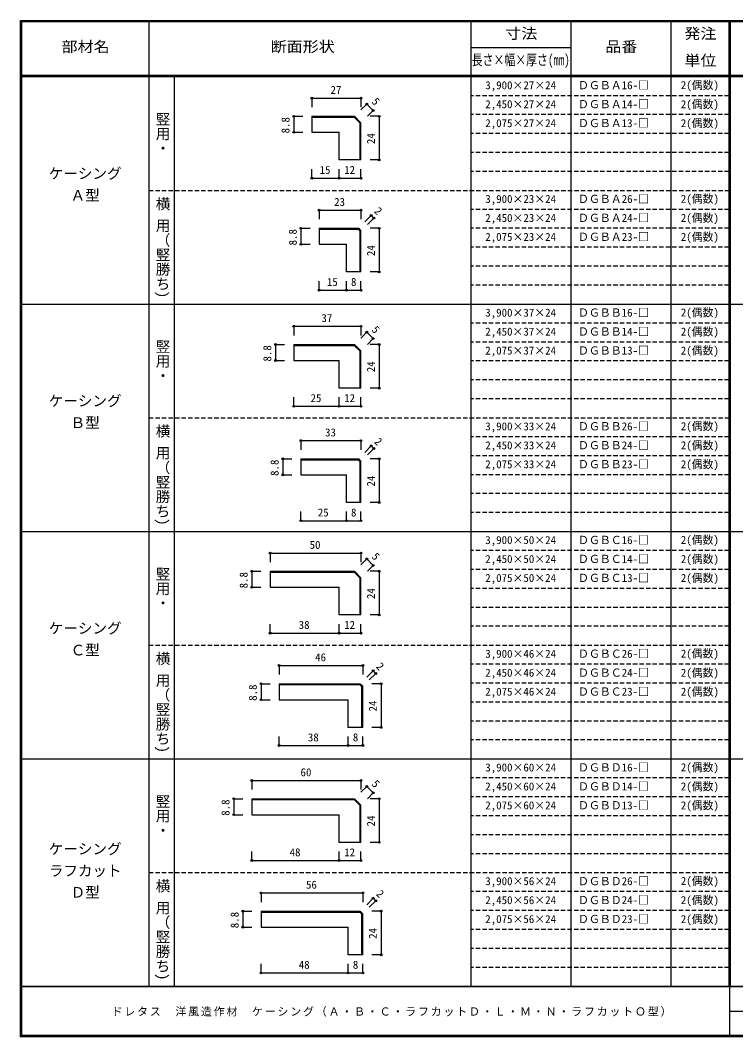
# Model space of a CAD drawing. Units: millimetres, scale not verified. Extents: x -400 to 380, y -287 to 278.
# Drawn here: x -400 to -7, y -280 to 278 of the extents above; entities that cross this region are included whole.
import ezdxf
from ezdxf.enums import TextEntityAlignment as Align

# ---------------------------------------------------------------- set-up
doc = ezdxf.new("R2010")
doc.units = ezdxf.units.MM
doc.header["$LTSCALE"] = 2
doc.header["$PDMODE"] = 32
doc.header["$PDSIZE"] = 1
doc.linetypes.add('DASHED1', pattern=[1.8, 1.2, -0.6])
for name, color, linetype in [('0-4', 3, 'Continuous'), ('0-A', 7, 'Continuous'), ('0-B', 7, 'Continuous'), ('F-1', 7, 'DASHED1'), ('F-A', 7, 'Continuous')]:
    doc.layers.add(name, color=color, linetype=linetype)
doc.styles.add('@ＭＳ ゴシック', font='')
doc.styles.add('ＭＳ ゴシック', font='')
doc.styles.get('@ＭＳ ゴシック').set_extended_font_data('@MS Gothic')
doc.styles.get('ＭＳ ゴシック').set_extended_font_data('MS Gothic')

msp = doc.modelspace()

# ---------------------------------------------------------------- linework, layer by layer
at = {"layer": '0-4'}
for p, q in [((-239.684, 225.575), (-216.22, 225.575)), ((-239.684, 225.575), (-239.684, 216.775)), ((-239.684, 225.075), (-216.427, 225.075)), ((-216.427, 225.075), (-213.184, 221.832)), ((-216.22, 225.575), (-212.684, 222.039)), ((-213.184, 201.575), (-213.184, 221.832)), ((-212.684, 201.575), (-212.684, 222.039)), ((-239.684, 216.775), (-224.684, 216.775)), ((-224.684, 201.575), (-224.684, 216.775)), ((-212.684, 201.575), (-224.684, 201.575)), ((-235.684, 164.006), (-214.099, 164.006)), ((-235.684, 164.006), (-235.684, 155.206)), ((-235.684, 163.506), (-214.306, 163.506)), ((-214.306, 163.506), (-213.184, 162.384)), ((-214.099, 164.006), (-212.684, 162.591)), ((-213.184, 140.006), (-213.184, 162.384)), ((-212.684, 140.006), (-212.684, 162.591)), ((-235.684, 155.206), (-220.684, 155.206)), ((-220.684, 140.006), (-220.684, 155.206)), ((-212.684, 140.006), (-220.684, 140.006)), ((-249.684, 100.161), (-216.22, 100.161)), ((-249.684, 100.161), (-249.684, 91.361)), ((-249.684, 99.661), (-216.427, 99.661)), ((-216.427, 99.661), (-213.184, 96.419)), ((-216.22, 100.161), (-212.684, 96.626)), ((-213.184, 76.161), (-213.184, 96.419)), ((-212.684, 76.161), (-212.684, 96.626)), ((-249.684, 91.361), (-224.684, 91.361)), ((-224.684, 76.161), (-224.684, 91.361)), ((-212.684, 76.161), (-224.684, 76.161)), ((-245.684, 37.297), (-214.099, 37.297)), ((-245.684, 37.297), (-245.684, 28.497)), ((-245.684, 36.797), (-214.306, 36.797)), ((-214.306, 36.797), (-213.184, 35.676)), ((-214.099, 37.297), (-212.684, 35.883)), ((-213.184, 13.297), (-213.184, 35.676)), ((-212.684, 13.297), (-212.684, 35.883)), ((-245.684, 28.497), (-220.684, 28.497)), ((-220.684, 13.297), (-220.684, 28.497)), ((-212.684, 13.297), (-220.684, 13.297)), ((-262.684, -24.511), (-216.22, -24.511)), ((-262.684, -24.511), (-262.684, -33.311)), ((-262.684, -25.011), (-216.427, -25.011)), ((-216.427, -25.011), (-213.184, -28.254)), ((-216.22, -24.511), (-212.684, -28.047)), ((-262.684, -33.311), (-224.684, -33.311)), ((-224.684, -48.511), (-224.684, -33.311)), ((-213.184, -48.511), (-213.184, -28.254)), ((-212.684, -48.511), (-212.684, -28.047)), ((-212.684, -48.511), (-224.684, -48.511)), ((-257.656, -86.319), (-213.07, -86.319)), ((-257.656, -86.319), (-257.656, -95.119)), ((-257.656, -86.819), (-213.277, -86.819)), ((-213.277, -86.819), (-212.156, -87.941)), ((-213.07, -86.319), (-211.656, -87.733)), ((-212.156, -110.319), (-212.156, -87.941)), ((-211.656, -110.319), (-211.656, -87.733)), ((-257.656, -95.119), (-219.656, -95.119)), ((-219.656, -110.319), (-219.656, -95.119)), ((-211.656, -110.319), (-219.656, -110.319)), ((-272.684, -149.511), (-216.22, -149.511)), ((-272.684, -149.511), (-272.684, -158.311)), ((-272.684, -150.011), (-216.427, -150.011)), ((-216.427, -150.011), (-213.184, -153.254)), ((-216.22, -149.511), (-212.684, -153.047)), ((-213.184, -173.511), (-213.184, -153.254)), ((-212.684, -173.511), (-212.684, -153.047)), ((-272.684, -158.311), (-224.684, -158.311)), ((-224.684, -173.511), (-224.684, -158.311)), ((-212.684, -173.511), (-224.684, -173.511)), ((-267.656, -211.319), (-213.07, -211.319)), ((-267.656, -211.319), (-267.656, -220.119)), ((-267.656, -211.819), (-213.277, -211.819)), ((-213.277, -211.819), (-212.156, -212.941)), ((-213.07, -211.319), (-211.656, -212.733)), ((-212.156, -235.319), (-212.156, -212.941)), ((-211.656, -235.319), (-211.656, -212.733)), ((-267.656, -220.119), (-219.656, -220.119)), ((-219.656, -235.319), (-219.656, -220.119)), ((-211.656, -235.319), (-219.656, -235.319))]:
    msp.add_line(p, q, dxfattribs=at)
at = {"layer": '0-B', "color": 4}
for p, q in [((-239.684, 235.575), (-239.684, 230.575)), ((-239.684, 235.575), (-212.684, 235.575)), ((-212.684, 235.575), (-212.684, 230.575)), ((-209.452, 232.343), (-212.684, 229.11)), ((-209.452, 232.343), (-205.917, 228.807)), ((-249.684, 225.575), (-244.684, 225.575)), ((-249.684, 225.575), (-249.684, 216.775)), ((-205.917, 228.807), (-209.149, 225.575)), ((-202.684, 225.575), (-207.684, 225.575)), ((-202.684, 225.575), (-202.684, 201.575)), ((-249.684, 216.775), (-244.684, 216.775)), ((-202.684, 201.575), (-207.684, 201.575)), ((-239.684, 191.575), (-239.684, 196.575)), ((-224.684, 191.575), (-224.684, 196.575)), ((-212.684, 191.575), (-212.684, 196.575)), ((-239.684, 191.575), (-212.684, 191.575)), ((-235.684, 174.006), (-235.684, 169.006)), ((-235.684, 174.006), (-212.684, 174.006)), ((-212.684, 174.006), (-212.684, 169.006)), ((-207.028, 171.077), (-210.563, 167.541)), ((-205.613, 169.662), (-209.149, 166.127)), ((-207.028, 171.077), (-205.613, 169.662)), ((-245.684, 164.006), (-240.684, 164.006)), ((-245.684, 164.006), (-245.684, 155.206)), ((-202.684, 164.006), (-207.684, 164.006)), ((-202.684, 164.006), (-202.684, 140.006)), ((-245.684, 155.206), (-240.684, 155.206)), ((-202.684, 140.006), (-207.684, 140.006)), ((-235.684, 130.006), (-235.684, 135.006)), ((-220.684, 130.006), (-220.684, 135.006)), ((-212.684, 130.006), (-212.684, 135.006)), ((-235.684, 130.006), (-212.684, 130.006)), ((-249.684, 110.161), (-249.684, 105.161)), ((-249.684, 110.161), (-212.684, 110.161)), ((-212.684, 110.161), (-212.684, 105.161)), ((-209.452, 106.929), (-212.684, 103.697)), ((-209.452, 106.929), (-205.917, 103.394)), ((-205.917, 103.394), (-209.149, 100.161)), ((-259.684, 100.161), (-254.684, 100.161)), ((-259.684, 100.161), (-259.684, 91.361)), ((-202.684, 100.161), (-207.684, 100.161)), ((-202.684, 100.161), (-202.684, 76.161)), ((-259.684, 91.361), (-254.684, 91.361)), ((-202.684, 76.161), (-207.684, 76.161)), ((-249.684, 66.161), (-249.684, 71.161)), ((-224.684, 66.161), (-224.684, 71.161)), ((-212.684, 66.161), (-212.684, 71.161)), ((-249.684, 66.161), (-212.684, 66.161)), ((-245.684, 47.297), (-245.684, 42.297)), ((-245.684, 47.297), (-212.684, 47.297)), ((-212.684, 47.297), (-212.684, 42.297)), ((-207.028, 44.368), (-210.563, 40.832)), ((-205.613, 42.954), (-209.149, 39.418)), ((-207.028, 44.368), (-205.613, 42.954)), ((-255.684, 37.297), (-250.684, 37.297)), ((-255.684, 37.297), (-255.684, 28.497)), ((-202.684, 37.297), (-207.684, 37.297)), ((-202.684, 37.297), (-202.684, 13.297)), ((-255.684, 28.497), (-250.684, 28.497)), ((-202.684, 13.297), (-207.684, 13.297)), ((-245.684, 3.297), (-245.684, 8.297)), ((-220.684, 3.297), (-220.684, 8.297)), ((-212.684, 3.297), (-212.684, 8.297)), ((-245.684, 3.297), (-212.684, 3.297)), ((-262.684, -14.511), (-262.684, -19.511)), ((-262.684, -14.511), (-212.684, -14.511)), ((-212.684, -14.511), (-212.684, -19.511)), ((-209.452, -17.743), (-212.684, -20.976)), ((-209.452, -17.743), (-205.917, -21.279)), ((-205.917, -21.279), (-209.149, -24.511)), ((-272.684, -24.511), (-267.684, -24.511)), ((-272.684, -24.511), (-272.684, -33.311)), ((-202.684, -24.511), (-207.684, -24.511)), ((-202.684, -24.511), (-202.684, -48.511)), ((-272.684, -33.311), (-267.684, -33.311)), ((-202.684, -48.511), (-207.684, -48.511)), ((-262.684, -58.511), (-262.684, -53.511)), ((-224.684, -58.511), (-224.684, -53.511)), ((-212.684, -58.511), (-212.684, -53.511)), ((-262.684, -58.511), (-212.684, -58.511)), ((-257.656, -76.319), (-257.656, -81.319)), ((-257.656, -76.319), (-211.656, -76.319)), ((-211.656, -76.319), (-211.656, -81.319)), ((-205.999, -79.248), (-209.534, -82.784)), ((-204.584, -80.662), (-208.12, -84.198)), ((-205.999, -79.248), (-204.584, -80.662)), ((-267.656, -86.319), (-262.656, -86.319)), ((-267.656, -86.319), (-267.656, -95.119)), ((-201.656, -86.319), (-206.656, -86.319)), ((-201.656, -86.319), (-201.656, -110.319)), ((-267.656, -95.119), (-262.656, -95.119)), ((-201.656, -110.319), (-206.656, -110.319)), ((-257.656, -120.319), (-257.656, -115.319)), ((-219.656, -120.319), (-219.656, -115.319)), ((-211.656, -120.319), (-211.656, -115.319)), ((-257.656, -120.319), (-211.656, -120.319)), ((-272.684, -139.511), (-272.684, -144.511)), ((-272.684, -139.511), (-212.684, -139.511)), ((-212.684, -139.511), (-212.684, -144.511)), ((-209.452, -142.743), (-212.684, -145.976)), ((-209.452, -142.743), (-205.917, -146.279)), ((-282.684, -149.511), (-277.684, -149.511)), ((-282.684, -149.511), (-282.684, -158.311)), ((-205.917, -146.279), (-209.149, -149.511)), ((-202.684, -149.511), (-207.684, -149.511)), ((-202.684, -149.511), (-202.684, -173.511)), ((-282.684, -158.311), (-277.684, -158.311)), ((-272.684, -183.511), (-272.684, -178.511)), ((-224.684, -183.511), (-224.684, -178.511)), ((-212.684, -183.511), (-212.684, -178.511)), ((-202.684, -173.511), (-207.684, -173.511)), ((-272.684, -183.511), (-212.684, -183.511)), ((-267.656, -201.319), (-267.656, -206.319)), ((-267.656, -201.319), (-211.656, -201.319)), ((-211.656, -201.319), (-211.656, -206.319)), ((-205.999, -204.248), (-209.534, -207.784)), ((-204.584, -205.662), (-208.12, -209.198)), ((-205.999, -204.248), (-204.584, -205.662)), ((-277.656, -211.319), (-272.656, -211.319)), ((-277.656, -211.319), (-277.656, -220.119)), ((-201.656, -211.319), (-206.656, -211.319)), ((-201.656, -211.319), (-201.656, -235.319)), ((-277.656, -220.119), (-272.656, -220.119)), ((-201.656, -235.319), (-206.656, -235.319)), ((-267.656, -245.319), (-267.656, -240.319)), ((-267.656, -245.319), (-211.656, -245.319)), ((-219.656, -245.319), (-219.656, -240.319)), ((-211.656, -245.319), (-211.656, -240.319))]:
    msp.add_line(p, q, dxfattribs=at)
at = {"layer": '0-B'}
for p in [(-239.684, 235.575), (-212.684, 235.575), (-209.452, 232.343), (-205.917, 228.807), (-249.684, 225.575), (-202.684, 225.575), (-249.684, 216.775), (-202.684, 201.575), (-239.684, 191.575), (-224.684, 191.575), (-212.684, 191.575), (-235.684, 174.006), (-212.684, 174.006), (-207.028, 171.077), (-205.613, 169.662), (-245.684, 164.006), (-202.684, 164.006), (-245.684, 155.206), (-202.684, 140.006), (-235.684, 130.006), (-220.684, 130.006), (-212.684, 130.006), (-249.684, 110.161), (-212.684, 110.161), (-209.452, 106.929), (-259.684, 100.161), (-205.917, 103.394), (-202.684, 100.161), (-259.684, 91.361), (-202.684, 76.161), (-249.684, 66.161), (-224.684, 66.161), (-212.684, 66.161), (-245.684, 47.297), (-212.684, 47.297), (-207.028, 44.368), (-205.613, 42.954), (-255.684, 37.297), (-202.684, 37.297), (-255.684, 28.497), (-202.684, 13.297), (-245.684, 3.297), (-220.684, 3.297), (-212.684, 3.297), (-262.684, -14.511), (-212.684, -14.511), (-209.452, -17.743), (-205.917, -21.279), (-272.684, -24.511), (-202.684, -24.511), (-272.684, -33.311), (-202.684, -48.511), (-262.684, -58.511), (-224.684, -58.511), (-212.684, -58.511), (-257.656, -76.319), (-211.656, -76.319), (-205.999, -79.248), (-204.584, -80.662), (-267.656, -86.319), (-201.656, -86.319), (-267.656, -95.119), (-201.656, -110.319), (-257.656, -120.319), (-219.656, -120.319), (-211.656, -120.319), (-272.684, -139.511), (-212.684, -139.511), (-209.452, -142.743), (-282.684, -149.511), (-205.917, -146.279), (-202.684, -149.511), (-282.684, -158.311), (-202.684, -173.511), (-272.684, -183.511), (-224.684, -183.511), (-212.684, -183.511), (-267.656, -201.319), (-211.656, -201.319), (-205.999, -204.248), (-204.584, -205.662), (-277.656, -211.319), (-201.656, -211.319), (-277.656, -220.119), (-201.656, -235.319), (-267.656, -245.319), (-219.656, -245.319), (-211.656, -245.319)]:
    msp.add_point(p, dxfattribs=at)
at = {"layer": 'F-1', "color": 6, "linetype": 'Continuous'}
for p, q in [((-400, 278.333), (-400, -280.333)), ((-400, 278.333), (380, 278.333)), ((-400, 278), (380, 278)), ((-400, 277.667), (380, 277.667)), ((-399.667, 278.333), (-399.667, -280.333)), ((-399.333, 278.333), (-399.333, -280.333)), ((-10.333, 278.337), (-10.333, -253)), ((-10, 278.333), (-10, -253)), ((-9.667, 278.337), (-9.667, -253)), ((380, 248), (-400, 248)), ((380, 247.333), (-400, 247.333)), ((380, -252.667), (-400, -252.667)), ((380, -253), (-400, -253)), ((-10, -253), (-10, -279.667)), ((-10, -266.333), (379.333, -266.334)), ((380, -279.667), (-400, -279.667)), ((380, -280), (-400, -280)), ((380, -280.333), (-400, -280.333))]:
    msp.add_line(p, q, dxfattribs=at)
at = {"layer": 'F-1', "linetype": 'Continuous'}
for p, q in [((-329.333, 278.333), (-329.333, -252.667)), ((-152.333, 278.337), (-152.333, -253)), ((-97.333, 278.337), (-97.333, -253)), ((-42.333, 278.337), (-42.333, -253)), ((-97.333, 263.167), (-152.333, 263.167)), ((-315.333, 247.333), (-315.333, -252.667)), ((-399.333, 122.333), (379.333, 122.333)), ((-399.333, -2.667), (379.333, -2.667)), ((-399.333, -127.667), (379.333, -127.667))]:
    msp.add_line(p, q, dxfattribs=at)
at = {"layer": 'F-1'}
for p, q in [((-10.333, 236.917), (-152.333, 236.917)), ((-10.333, 226.5), (-152.333, 226.5)), ((-10.333, 216.083), (-152.333, 216.083)), ((-10.333, 205.667), (-152.333, 205.667)), ((-10.333, 195.25), (-152.333, 195.25)), ((-329.333, 184.833), (-10.333, 184.833)), ((-10.333, 174.417), (-152.333, 174.417)), ((-10.333, 164), (-152.333, 164)), ((-10.333, 153.583), (-152.333, 153.583)), ((-10.333, 143.167), (-152.333, 143.167)), ((-10.333, 132.75), (-152.333, 132.75)), ((-10.333, 111.917), (-152.333, 111.917)), ((-10.333, 101.5), (-152.333, 101.5)), ((-10.333, 91.083), (-152.333, 91.083)), ((-10.333, 80.667), (-152.333, 80.667)), ((-10.333, 70.25), (-152.333, 70.25)), ((-329.333, 59.833), (-9.667, 59.833)), ((-10.333, 49.417), (-152.333, 49.417)), ((-10.333, 39), (-152.333, 39)), ((-10.333, 28.583), (-152.333, 28.583)), ((-10.333, 18.167), (-152.333, 18.167)), ((-10.333, 7.75), (-152.333, 7.75)), ((-10.333, -13.083), (-152.333, -13.083)), ((-10.333, -23.5), (-152.333, -23.5)), ((-10.333, -33.917), (-152.333, -33.917)), ((-10.333, -44.333), (-152.333, -44.333)), ((-10.333, -54.75), (-152.333, -54.75)), ((-329.333, -65.167), (-9.667, -65.167)), ((-10.333, -75.583), (-152.333, -75.583)), ((-10.333, -86), (-152.333, -86)), ((-10.333, -96.417), (-152.333, -96.417)), ((-10.333, -106.833), (-152.333, -106.833)), ((-10.333, -117.25), (-152.333, -117.25)), ((-10.333, -138.083), (-152.333, -138.083)), ((-10.333, -148.5), (-152.333, -148.5)), ((-10.333, -158.917), (-152.333, -158.917)), ((-10.333, -169.333), (-152.333, -169.333)), ((-10.333, -179.75), (-152.333, -179.75)), ((-329.333, -190.167), (-10.333, -190.167)), ((-10.333, -200.583), (-152.333, -200.583)), ((-10.333, -211), (-152.333, -211)), ((-10.333, -221.417), (-152.333, -221.417)), ((-10.333, -231.833), (-152.333, -231.833)), ((-10.333, -242.25), (-152.333, -242.25))]:
    msp.add_line(p, q, dxfattribs=at)

# ---------------------------------------------------------------- texts
at = {"layer": '0-A', "style": 'ＭＳ ゴシック'}
for s, height, p in [('3,900×27×24', 4.399, (-144.333, 239.125)), ('ＤＧＢＡ16-□', 4.399, (-93.333, 239.125)), ('2(偶数)', 4.399, (-36.833, 239.234)), ('ＤＧＢＡ14-□', 4.399, (-93.333, 228.708)), ('2(偶数)', 4.399, (-36.833, 228.708)), ('2,450×27×24', 4.399, (-144.333, 228.708)), ('2,075×27×24', 4.399, (-144.333, 218.292)), ('ＤＧＢＡ13-□', 4.399, (-93.333, 218.292)), ('2(偶数)', 4.399, (-36.833, 218.292)), ('ケーシング', 5.865, (-384.333, 189.466)), ('Ａ型', 5.865, (-372.333, 177.466)), ('3,900×23×24', 4.399, (-144.333, 176.625)), ('ＤＧＢＡ26-□', 4.399, (-93.333, 176.625)), ('2(偶数)', 4.399, (-36.833, 176.734)), ('2,450×23×24', 4.399, (-144.333, 166.208)), ('ＤＧＢＡ24-□', 4.399, (-93.333, 166.208)), ('2(偶数)', 4.399, (-36.833, 166.208)), ('2(偶数)', 4.399, (-36.833, 155.792)), ('2,075×23×24', 4.399, (-144.333, 155.792)), ('ＤＧＢＡ23-□', 4.399, (-93.333, 155.792)), ('3,900×37×24', 4.399, (-144.333, 114.125)), ('ＤＧＢＢ16-□', 4.399, (-93.333, 114.125)), ('2(偶数)', 4.399, (-36.833, 114.234)), ('2,450×37×24', 4.399, (-144.333, 103.708)), ('ＤＧＢＢ14-□', 4.399, (-93.333, 103.708)), ('2(偶数)', 4.399, (-36.833, 103.708)), ('2,075×37×24', 4.399, (-144.333, 93.292)), ('ＤＧＢＢ13-□', 4.399, (-93.333, 93.292)), ('2(偶数)', 4.399, (-36.833, 93.292)), ('ケーシング', 5.865, (-384.333, 64.466)), ('Ｂ型', 5.865, (-372.333, 52.466)), ('3,900×33×24', 4.399, (-144.333, 51.625)), ('ＤＧＢＢ26-□', 4.399, (-93.333, 51.625)), ('2(偶数)', 4.399, (-36.833, 51.734)), ('2,450×33×24', 4.399, (-144.333, 41.208)), ('ＤＧＢＢ24-□', 4.399, (-93.333, 41.208)), ('2(偶数)', 4.399, (-36.833, 41.208)), ('2,075×33×24', 4.399, (-144.333, 30.792)), ('ＤＧＢＢ23-□', 4.399, (-93.333, 30.792)), ('2(偶数)', 4.399, (-36.833, 30.792)), ('3,900×50×24', 4.399, (-144.333, -10.875)), ('ＤＧＢＣ16-□', 4.399, (-93.333, -10.875)), ('2(偶数)', 4.399, (-36.833, -10.766)), ('2,450×50×24', 4.399, (-144.333, -21.292)), ('ＤＧＢＣ14-□', 4.399, (-93.333, -21.292)), ('2(偶数)', 4.399, (-36.833, -21.292)), ('2,075×50×24', 4.399, (-144.333, -31.708)), ('ＤＧＢＣ13-□', 4.399, (-93.333, -31.708)), ('2(偶数)', 4.399, (-36.833, -31.708)), ('ケーシング', 5.865, (-384.333, -60.534)), ('Ｃ型', 5.865, (-372.333, -72.534)), ('2(偶数)', 4.399, (-36.833, -73.266)), ('3,900×46×24', 4.399, (-144.333, -73.375)), ('ＤＧＢＣ26-□', 4.399, (-93.333, -73.375)), ('2,450×46×24', 4.399, (-144.333, -83.792)), ('ＤＧＢＣ24-□', 4.399, (-93.333, -83.792)), ('2(偶数)', 4.399, (-36.833, -83.792)), ('2,075×46×24', 4.399, (-144.333, -94.208)), ('ＤＧＢＣ23-□', 4.399, (-93.333, -94.208)), ('2(偶数)', 4.399, (-36.833, -94.208)), ('3,900×60×24', 4.399, (-144.333, -135.875)), ('ＤＧＢＤ16-□', 4.399, (-93.333, -135.875)), ('2(偶数)', 4.399, (-36.833, -135.766)), ('2,450×60×24', 4.399, (-144.333, -146.292)), ('ＤＧＢＤ14-□', 4.399, (-93.333, -146.292)), ('2(偶数)', 4.399, (-36.833, -146.292)), ('ＤＧＢＤ13-□', 4.399, (-93.333, -156.708)), ('2(偶数)', 4.399, (-36.833, -156.708)), ('2,075×60×24', 4.399, (-144.333, -156.708)), ('ケーシング', 5.865, (-384.333, -181.808)), ('ラフカット', 5.865, (-384.333, -193.808)), ('3,900×56×24', 4.399, (-144.333, -198.375)), ('ＤＧＢＤ26-□', 4.399, (-93.333, -198.375)), ('2(偶数)', 4.399, (-36.833, -198.266)), ('Ｄ型', 5.865, (-372.333, -205.666)), ('2,450×56×24', 4.399, (-144.333, -208.792)), ('ＤＧＢＤ24-□', 4.399, (-93.333, -208.792)), ('2(偶数)', 4.399, (-36.833, -208.792)), ('2,075×56×24', 4.399, (-144.333, -219.208)), ('ＤＧＢＤ23-□', 4.399, (-93.333, -219.208)), ('2(偶数)', 4.399, (-36.833, -219.208))]:
    msp.add_text(s, height=height, dxfattribs=at).set_placement(p, align=Align.BOTTOM_LEFT)
at = {"layer": '0-A', "style": '@ＭＳ ゴシック'}
for s, p in [('竪用・', (-326.333, 228.083)), ('横 用（竪勝ち)', (-326.333, 181.583)), ('竪用・', (-326.333, 103.083)), ('横 用（竪勝ち)', (-326.333, 56.583)), ('竪用・', (-326.333, -21.917)), ('横 用（竪勝ち)', (-326.333, -68.417)), ('竪用・', (-326.333, -146.917)), ('横 用（竪勝ち)', (-326.333, -193.417))]:
    msp.add_text(s, height=5.865, rotation=270, dxfattribs=at).set_placement(p, align=Align.BOTTOM_LEFT)
at = {"layer": '0-B', "style": 'ＭＳ ゴシック'}
for s, p in [('27', (-229.434, 236.575)), ('15', (-235.434, 192.575)), ('12', (-221.934, 192.575)), ('23', (-227.434, 175.006)), ('15', (-231.434, 131.006)), ('8', (-218.184, 131.006)), ('37', (-234.434, 111.161)), ('25', (-240.434, 67.161)), ('12', (-221.934, 67.161)), ('33', (-232.434, 48.297)), ('25', (-236.434, 4.297)), ('8', (-218.184, 4.297)), ('50', (-240.934, -13.511)), ('38', (-246.934, -57.511)), ('12', (-221.934, -57.511)), ('46', (-237.906, -75.319)), ('38', (-241.906, -119.319)), ('8', (-217.156, -119.319)), ('60', (-245.934, -138.511)), ('48', (-251.934, -182.511)), ('12', (-221.934, -182.511)), ('56', (-242.906, -200.319)), ('48', (-246.906, -244.319)), ('8', (-217.156, -244.319))]:
    msp.add_text(s, height=4.399, dxfattribs=at).set_placement(p, align=Align.BOTTOM_LEFT)
for s, rotation, p in [('5', 315, (-208.038, 232.343)), ('8.8', 90, (-250.684, 216.175)), ('24', 90, (-203.684, 210.325)), ('2', 315, (-206.674, 172.137)), ('8.8', 90, (-246.684, 154.606)), ('24', 90, (-203.684, 148.756)), ('5', 315, (-208.038, 106.929)), ('8.8', 90, (-260.684, 90.761)), ('24', 90, (-203.684, 84.911)), ('2', 315, (-206.674, 45.429)), ('8.8', 90, (-256.684, 27.897)), ('24', 90, (-203.684, 22.047)), ('5', 315, (-208.038, -17.743)), ('8.8', 90, (-273.684, -33.911)), ('24', 90, (-203.684, -39.761)), ('2', 315, (-205.645, -78.188)), ('8.8', 90, (-268.656, -95.719)), ('24', 90, (-202.656, -101.569)), ('5', 315, (-208.038, -142.743)), ('8.8', 90, (-283.684, -158.911)), ('24', 90, (-203.684, -164.761)), ('2', 315, (-205.645, -203.188)), ('8.8', 90, (-278.656, -220.719)), ('24', 90, (-202.656, -226.569))]:
    msp.add_text(s, height=4.399, rotation=rotation, dxfattribs=at).set_placement(p, align=Align.BOTTOM_LEFT)
at = {"layer": 'F-1', "style": 'ＭＳ ゴシック'}
for s, width, p in [('寸法', 1.1, (-133.333, 266.417)), ('発注', 1.1, (-34.833, 266.417)), ('品番', 1.1, (-78.333, 259.167)), ('長さ×幅×厚さ(㎜)', 0.75, (-151.833, 251.917)), ('単位', 1.1, (-34.833, 251.583))]:
    msp.add_text(s, height=5.865, dxfattribs=dict(at, width=width)).set_placement(p, align=Align.BOTTOM_LEFT)
at = {"layer": 'F-A', "style": 'ＭＳ ゴシック', "width": 1.1}
for s, p in [('部材名', (-377.333, 259.167)), ('断面形状', (-262.333, 259.167))]:
    msp.add_text(s, height=5.865, dxfattribs=at).set_placement(p, align=Align.BOTTOM_LEFT)
at = {"layer": 'F-A', "insert": (-349.836, -269.333), "char_height": 4.399, "attachment_point": 7, "style": 'ＭＳ ゴシック'}
msp.add_mtext('\\T1.17;ドレタス\u3000洋風造作材\u3000ケーシング（Ａ・Ｂ・Ｃ・ラフカットＤ・Ｌ・Ｍ・Ｎ・ラフカットＯ型）', dxfattribs=at)

doc.saveas('drawing.dxf')
